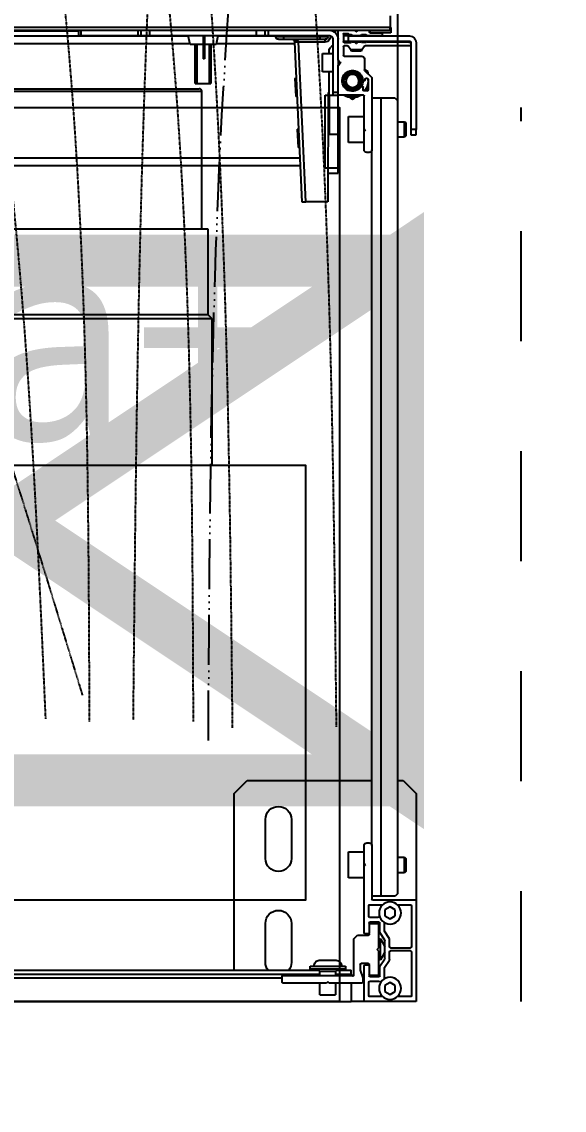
# Model space of a CAD drawing. Header units: millimetres. Extents: x 449410 to 506007, y -379864 to -318775.
# Drawn here: x 467172.3 to 467381.2, y -354898.1 to -354479.2 of the extents above; entities that cross this region are included whole.
import ezdxf

# ---------------------------------------------------------------- set-up
doc = ezdxf.new("R2010")
doc.units = ezdxf.units.MM
for name, pattern in [('prlm_ef', [0.165, 0.1, -0.065]), ('prlm_gaz', [36, 24, -3, 0, -3, 0, -3, 0, -3]), ('prlm_vmc', [0.282222, 0.141111, -0.141111])]:
    doc.linetypes.add(name, pattern=pattern)
doc.layers.add('_GAZELEC-BOITE INCORPO', color=36, linetype='Continuous', lineweight=18)
for name, color, linetype in [('_GAZELEC-EAU CHAUDE', 1, 'Continuous'), ('prlm-CHAUFF', 30, 'Continuous'), ('prlm-EAU-EF', 161, 'Continuous'), ('prlm-GAZ', 20, 'Continuous'), ('prlm-MOD', 64, 'Continuous')]:
    doc.layers.add(name, color=color, linetype=linetype)
doc.styles.add('Arial', font='arial.ttf')
doc.styles.add('prlm-chauff', font='trebucbi.ttf', dxfattribs={"height": 18})
doc.dimstyles.new('200', dxfattribs={"dimtxt": 150, "dimasz": 25, "dimexe": 50, "dimexo": 50, "dimgap": 20, "dimtad": 1, "dimdec": 0, "dimlfac": 0.1, "dimdsep": 46, "dimtxsty": 'Arial', "dimblk1": 'DOTBLANK', "dimblk2": 'DOTBLANK', "dimsah": 1, "dimcen": 25, "dimclrd": 5, "dimclre": 5, "dimadec": 0, "dimazin": 0, "dimtfac": 1, "dimtdec": 0, "dimtmove": 0, "dimatfit": 3, "dimldrblk": 'DOTBLANK', "dimfxl": 50, "dimtolj": 1, "dimtzin": 0, "dimarcsym": 0})

# ---------------------------------------------------------------- blocks, each defined once
blk = doc.blocks.new('MTI900_Alu_390')
at = {"layer": 'prlm-MOD', "color": 1, "linetype": 'Continuous'}
for p, q in [((-4.225, 0), (4.225, 0)), ((4.278, 0), (4.225, 0)), ((4.225, -0.07), (4.225, 0)), ((4.472, 0), (4.278, 0)), ((4.475, 0), (4.472, 0)), ((4.475, -0.003), (4.475, 0)), ((4.105, -0.025), (4.165, -0.025)), ((4.105, -0.025), (4.105, -0.07)), ((4.165, -0.07), (4.165, -0.025)), ((4.275, -0.003), (4.275, -0.137)), ((4.293, -0.021), (4.293, -0.074)), ((4.3467, -0.018), (4.296, -0.018)), ((4.355, -0.0385), (4.375, -0.0269)), ((4.355, -0.0615), (4.355, -0.0385)), ((4.375, -0.0269), (4.395, -0.0385)), ((4.395, -0.0385), (4.395, -0.0615)), ((4.454, -0.018), (4.4033, -0.018)), ((4.457, -0.191), (4.457, -0.021)), ((4.475, -0.387), (4.475, -0.003)), ((3.96, -0.073), (3.96, -0.097)), ((4.13, -0.07), (3.963, -0.07)), ((4.135, -0.075), (4.13, -0.07)), ((4.14, -0.07), (4.135, -0.075)), ((4.267, -0.07), (4.14, -0.07)), ((4.27, -0.0895), (4.27, -0.073)), ((4.296, -0.077), (4.3306, -0.077)), ((4.375, -0.0731), (4.355, -0.0615)), ((4.395, -0.0615), (4.375, -0.0731)), ((-4.105, -0.105), (4.105, -0.105)), ((-4.1, -0.12), (4.1, -0.12)), ((-3.96, -0.09), (3.96, -0.09)), ((3.775, -0.12), (3.775, -0.8)), ((3.963, -0.1), (4.229, -0.1)), ((4.067, -0.12), (4.067, -0.125)), ((4.067, -0.125), (4.203, -0.125)), ((4.067, -0.125), (4.067, -0.135)), ((4.105, -0.115), (4.095, -0.125)), ((4.105, -0.1), (4.105, -0.115)), ((4.165, -0.115), (4.105, -0.115)), ((4.165, -0.115), (4.165, -0.1)), ((4.165, -0.105), (4.225, -0.105)), ((4.175, -0.125), (4.165, -0.115)), ((4.17, -0.12), (4.225, -0.12)), ((4.203, -0.125), (4.203, -0.12)), ((4.203, -0.135), (4.203, -0.125)), ((4.225, -0.105), (4.225, -0.1)), ((4.225, -0.105), (4.225, -0.12)), ((4.235, -0.1), (4.235, -0.24)), ((4.26, -0.142), (4.26, -0.1205)), ((4.2602, -0.1195), (4.2698, -0.0905)), ((4.295, -0.137), (4.295, -0.098)), ((4.298, -0.095), (4.332, -0.095)), ((4.327, -0.1), (4.298, -0.1)), ((4.33, -0.195), (4.33, -0.103)), ((4.335, -0.098), (4.335, -0.1341)), ((4.353, -0.0864), (4.353, -0.1286)), ((3.895, -0.15), (3.895, -0.3)), ((3.995, -0.3), (3.995, -0.15)), ((4.067, -0.135), (4.203, -0.135)), ((4.1025, -0.158), (4.1675, -0.158)), ((4.292, -0.145), (4.263, -0.145)), ((4.278, -0.14), (4.292, -0.14)), ((4.295, -0.137), (4.295, -0.142)), ((4.3377, -0.16), (4.33, -0.16)), ((4.3355, -0.1358), (4.3545, -0.1642)), ((4.3377, -0.16), (4.3377, -0.24)), ((4.355, -0.19), (4.3377, -0.16)), ((4.3535, -0.1303), (4.3725, -0.1588)), ((4.355, -0.1659), (4.355, -0.2341)), ((4.373, -0.1605), (4.373, -0.191)), ((4.33, -0.195), (4.325, -0.2)), ((4.325, -0.2), (4.33, -0.205)), ((4.33, -0.1677), (4.3421, -0.1677)), ((4.33, -0.297), (4.33, -0.205)), ((4.373, -0.209), (4.373, -0.2404)), ((4.454, -0.194), (4.376, -0.194)), ((4.376, -0.206), (4.454, -0.206)), ((4.457, -0.369), (4.457, -0.209)), ((4.235, -0.24), (4.25, -0.255)), ((4.33, -0.2323), (4.3421, -0.2323)), ((4.33, -0.24), (4.3377, -0.24)), ((4.3545, -0.2358), (4.335, -0.265)), ((4.3377, -0.24), (4.355, -0.21)), ((4.373, -0.2404), (4.3535, -0.2697)), ((4.25, -0.255), (4.292, -0.255)), ((4.275, -0.263), (4.275, -0.52)), ((4.292, -0.26), (4.278, -0.26)), ((4.295, -0.258), (4.295, -0.263)), ((4.295, -0.302), (4.295, -0.263)), ((4.335, -0.265), (4.335, -0.302)), ((4.353, -0.2714), (4.353, -0.3036)), ((4.293, -0.326), (4.293, -0.369)), ((4.328, -0.323), (4.296, -0.323)), ((4.298, -0.3), (4.327, -0.3)), ((4.332, -0.305), (4.298, -0.305)), ((4.355, -0.3285), (4.375, -0.3169)), ((4.355, -0.3515), (4.355, -0.3285)), ((4.375, -0.3169), (4.395, -0.3285)), ((4.395, -0.3285), (4.395, -0.3515)), ((4.296, -0.372), (4.3467, -0.372)), ((4.375, -0.3631), (4.355, -0.3515)), ((4.395, -0.3515), (4.375, -0.3631)), ((4.4033, -0.372), (4.454, -0.372)), ((4.305, -0.6), (4.305, -0.393)), ((4.34, -0.405), (4.305, -0.405)), ((4.308, -0.39), (4.472, -0.39)), ((4.34, -0.405), (4.34, -3.475)), ((4.395, -0.405), (4.34, -0.405)), ((4.405, -0.415), (4.395, -0.405)), ((4.405, -0.415), (4.405, -3.465)), ((4.475, -0.8), (4.475, -0.387)), ((4.215, -0.475), (4.215, -0.575)), ((4.275, -0.475), (4.215, -0.475)), ((4.43, -0.495), (4.405, -0.495)), ((4.43, -0.495), (4.43, -0.555)), ((4.435, -0.5), (4.43, -0.495)), ((4.435, -0.55), (4.435, -0.5)), ((4.275, -0.52), (4.2779, -0.5229)), ((4.275, -0.52), (4.275, -0.53)), ((4.2779, -0.5271), (4.275, -0.53)), ((4.275, -0.53), (4.275, -0.6)), ((3.895, -0.55), (3.895, -0.7)), ((3.995, -0.7), (3.995, -0.55)), ((4.215, -0.575), (4.275, -0.575)), ((4.405, -0.555), (4.43, -0.555)), ((4.43, -0.555), (4.435, -0.55)), ((4.285, -0.61), (4.295, -0.61)), ((4.305, -0.6), (4.305, -3.277)), ((3.775, -0.8), (3.825, -0.85)), ((4.425, -0.85), (4.475, -0.8)), ((3.825, -0.85), (4.305, -0.85)), ((4.405, -0.85), (4.425, -0.85)), ((4.0071, -3.6913), (4.035, -3.077)), ((4.05, -3.077), (4.0221, -3.692)), ((4.035, -3.077), (4.05, -3.077)), ((4.1351, -3.077), (4.05, -3.077)), ((4.136, -3.497), (4.1351, -3.077)), ((4.0287, -3.215), (-0.1325, -3.215)), ((4.125, -3.207), (4.125, -3.487)), ((4.125, -3.207), (4.175, -3.207)), ((4.1353, -3.187), (4.175, -3.187)), ((4.175, -3.187), (4.175, -3.207)), ((4.175, -3.207), (4.175, -3.337)), ((4.0274, -3.245), (-0.1325, -3.245)), ((4.295, -3.267), (4.285, -3.267)), ((4.0173, -3.3556), (4.0205, -3.2854)), ((4.0255, -3.2857), (4.0205, -3.2854)), ((4.215, -3.305), (4.215, -3.405)), ((4.275, -3.305), (4.215, -3.305)), ((4.275, -3.277), (4.275, -3.3458)), ((4.305, -3.5528), (4.305, -3.277)), ((4.14, -3.337), (4.175, -3.337)), ((4.14, -3.487), (4.14, -3.337)), ((4.175, -3.337), (4.175, -3.487)), ((4.275, -3.3458), (4.275, -3.3582)), ((4.2759, -3.3479), (4.2779, -3.3499)), ((4.43, -3.325), (4.405, -3.325)), ((4.43, -3.325), (4.43, -3.385)), ((4.435, -3.33), (4.43, -3.325)), ((4.435, -3.38), (4.435, -3.33)), ((4.455, -3.355), (4.455, -3.335)), ((4.455, -3.335), (4.475, -3.335)), ((4.475, -3.335), (4.475, -3.355)), ((4.0173, -3.3556), (4.0223, -3.3558)), ((4.275, -3.3582), (4.275, -3.484)), ((4.2779, -3.3541), (4.2759, -3.3561)), ((4.405, -3.385), (4.43, -3.385)), ((4.43, -3.385), (4.435, -3.38)), ((4.455, -3.69), (4.455, -3.355)), ((4.475, -3.355), (4.455, -3.355)), ((4.475, -3.69), (4.475, -3.355)), ((4.215, -3.405), (4.275, -3.405)), ((4.22, -3.4778), (4.23, -3.472)), ((4.23, -3.472), (4.24, -3.4778)), ((4.34, -3.475), (4.305, -3.475)), ((4.395, -3.475), (4.34, -3.475)), ((4.395, -3.475), (4.405, -3.465)), ((4.0084, -3.5518), (4.0116, -3.4816)), ((4.0166, -3.4819), (4.0116, -3.4816)), ((4.125, -3.487), (4.14, -3.487)), ((4.14, -3.4972), (4.136, -3.497)), ((4.14, -3.487), (4.155, -3.487)), ((4.14, -3.487), (4.14, -3.577)), ((4.155, -3.487), (4.175, -3.487)), ((4.155, -3.497), (4.155, -3.487)), ((4.155, -3.702), (4.155, -3.497)), ((4.175, -3.497), (4.155, -3.497)), ((4.175, -3.487), (4.175, -3.49)), ((4.175, -3.49), (4.175, -3.6008)), ((4.272, -3.487), (4.178, -3.487)), ((4.271, -3.507), (4.271, -3.518)), ((4.287, -3.504), (4.274, -3.504)), ((4.2854, -3.504), (4.29, -3.5066)), ((4.29, -3.549), (4.29, -3.507)), ((3.625, -3.532), (3.685, -3.532)), ((3.625, -3.532), (3.625, -3.682)), ((3.6311, -3.682), (3.6311, -3.532)), ((3.6789, -3.682), (3.6789, -3.532)), ((3.685, -3.682), (3.685, -3.532)), ((4.0084, -3.5518), (4.0134, -3.552)), ((4.195, -3.5614), (4.195, -3.5226)), ((4.268, -3.521), (4.2657, -3.521)), ((4.2729, -3.542), (4.276, -3.542)), ((4.2769, -3.5821), (4.3041, -3.5549)), ((4.279, -3.545), (4.279, -3.549)), ((4.282, -3.552), (4.287, -3.552)), ((4.115, -3.577), (4.115, -3.647)), ((4.155, -3.577), (4.115, -3.577)), ((4.175, -3.6232), (4.175, -3.6008)), ((4.276, -3.627), (4.276, -3.5842)), ((4.2906, -3.577), (4.2806, -3.5828)), ((4.2906, -3.5684), (4.2906, -3.577)), ((3.655, -3.6411), (3.655, -3.6275)), ((3.66, -3.6275), (3.655, -3.6275)), ((3.655, -3.717), (3.655, -3.6411)), ((3.66, -3.6411), (3.655, -3.6411)), ((3.66, -3.6411), (3.66, -3.6275)), ((3.66, -3.717), (3.66, -3.6411)), ((4.175, -3.6232), (4.175, -3.734)), ((4.1759, -3.6029), (4.1829, -3.6099)), ((4.1829, -3.6141), (4.1759, -3.6211)), ((4.195, -3.674), (4.195, -3.64)), ((4.198, -3.637), (4.266, -3.637)), ((3.6044, -3.685), (-0.15, -3.685)), ((3.605, -3.682), (3.598, -3.717)), ((3.655, -3.682), (3.605, -3.682)), ((3.705, -3.682), (3.66, -3.682)), ((3.712, -3.717), (3.705, -3.682)), ((4.0074, -3.685), (3.7056, -3.685)), ((4.115, -3.647), (4.155, -3.647)), ((4.14, -3.647), (4.14, -3.6567)), ((4.2109, -3.677), (4.198, -3.677)), ((4.2221, -3.6633), (4.2134, -3.6757)), ((4.2654, -3.662), (4.2246, -3.662)), ((4.227, -3.657), (4.225, -3.659)), ((4.265, -3.659), (4.225, -3.659)), ((4.225, -3.659), (4.225, -3.662)), ((4.263, -3.657), (4.227, -3.657)), ((4.2293, -3.657), (4.2293, -3.662)), ((4.2607, -3.657), (4.2607, -3.662)), ((4.265, -3.659), (4.263, -3.657)), ((4.265, -3.662), (4.265, -3.659)), ((4.2766, -3.6757), (4.2679, -3.6633)), ((4.452, -3.677), (4.2791, -3.677)), ((4.455, -3.682), (4.455, -3.68)), ((-0.16, -3.715), (3.5984, -3.715)), ((3.175, -3.717), (3.185, -3.717)), ((3.175, -3.737), (3.175, -3.717)), ((3.185, -3.717), (3.4033, -3.717)), ((3.185, -3.717), (3.185, -3.737)), ((3.4033, -3.737), (3.4033, -3.717)), ((3.4033, -3.717), (3.4168, -3.717)), ((3.4168, -3.717), (3.45, -3.717)), ((3.4168, -3.717), (3.4168, -3.737)), ((3.45, -3.717), (3.86, -3.717)), ((3.45, -3.717), (3.45, -3.737)), ((3.7116, -3.715), (3.935, -3.715)), ((3.86, -3.717), (3.8932, -3.717)), ((3.86, -3.717), (3.86, -3.737)), ((3.8932, -3.717), (3.9067, -3.717)), ((3.8932, -3.737), (3.8932, -3.717)), ((3.9067, -3.717), (4.14, -3.717)), ((3.9067, -3.717), (3.9067, -3.737)), ((3.935, -3.717), (3.935, -3.712)), ((3.965, -3.712), (3.935, -3.712)), ((3.945, -3.702), (3.965, -3.702)), ((3.965, -3.702), (4.105, -3.702)), ((3.965, -3.712), (3.965, -3.702)), ((3.965, -3.712), (3.965, -3.717)), ((4.105, -3.712), (3.965, -3.712)), ((4.007, -3.6925), (4.0071, -3.6913)), ((4.0071, -3.6913), (4.0221, -3.692)), ((4.0221, -3.692), (4.022, -3.6925)), ((4.0221, -3.692), (4.125, -3.692)), ((4.105, -3.702), (4.125, -3.702)), ((4.105, -3.712), (4.105, -3.702)), ((4.105, -3.717), (4.105, -3.712)), ((4.135, -3.712), (4.105, -3.712)), ((4.125, -3.692), (4.125, -3.702)), ((4.135, -3.712), (4.135, -3.717)), ((4.165, -3.7265), (4.165, -3.737)), ((4.195, -3.722), (4.195, -3.693)), ((4.195, -3.695), (4.215, -3.695)), ((4.215, -3.715), (4.195, -3.715)), ((4.198, -3.69), (4.2252, -3.69)), ((4.198, -3.725), (4.212, -3.725)), ((4.215, -3.695), (4.45, -3.695)), ((4.215, -3.695), (4.215, -3.715)), ((4.215, -3.715), (4.45, -3.715)), ((4.215, -3.72), (4.2251, -3.72)), ((4.215, -3.722), (4.215, -3.72)), ((4.2249, -3.7161), (4.221, -3.72)), ((4.2287, -3.7161), (4.2249, -3.7161)), ((4.225, -3.69), (4.225, -3.695)), ((4.228, -3.692), (4.2367, -3.692)), ((4.2293, -3.69), (4.2293, -3.695)), ((4.2595, -3.715), (4.231, -3.715)), ((4.2429, -3.6871), (4.2388, -3.6911)), ((4.2512, -3.6911), (4.2471, -3.6871)), ((4.2533, -3.692), (4.2625, -3.692)), ((4.2607, -3.69), (4.2607, -3.695)), ((4.2651, -3.7161), (4.2618, -3.7161)), ((4.265, -3.695), (4.265, -3.69)), ((4.269, -3.72), (4.2651, -3.7161)), ((4.2827, -3.69), (4.2653, -3.69)), ((4.2654, -3.72), (4.2826, -3.72)), ((4.2855, -3.692), (4.445, -3.692)), ((4.342, -3.715), (4.2885, -3.715)), ((4.298, -3.727), (4.342, -3.727)), ((4.378, -3.727), (4.298, -3.727)), ((4.298, -3.727), (4.298, -3.737)), ((4.345, -3.724), (4.345, -3.718)), ((4.378, -3.747), (4.378, -3.727)), ((-4.375, -3.737), (4.375, -3.737)), ((4.375, -3.747), (-4.375, -3.747)), ((-0.1667, -3.735), (3.175, -3.735)), ((4.175, -3.734), (4.175, -3.737)), ((4.2429, -3.7321), (4.2379, -3.737)), ((4.2486, -3.7335), (4.2414, -3.7335)), ((4.2521, -3.737), (4.2471, -3.7321)), ((4.295, -3.734), (4.295, -3.73)), ((4.375, -3.737), (4.375, -3.747)), ((4.375, -3.747), (4.378, -3.747)), ((4.375, -3.792), (4.375, -3.747))]:
    blk.add_line(p, q, dxfattribs=at)
for centre, radius in [((4.375, -0.05), 0.0425), ((4.375, -0.34), 0.0425), ((4.23, -3.542), 0.035), ((4.23, -3.542), 0.03), ((4.23, -3.542), 0.025)]:
    blk.add_circle(centre, radius, dxfattribs=at)
for centre, radius, start, end in [((4.278, -0.003), 0.003, 90, 180), ((4.472, -0.003), 0.003, 0, 90), ((4.296, -0.021), 0.003, 90, 180), ((4.3467, -0.021), 0.003, 84.5182, 90), ((4.4033, -0.021), 0.003, 90, 95.4818), ((4.454, -0.021), 0.003, 0, 90), ((3.963, -0.073), 0.003, 90, 180), ((4.267, -0.073), 0.003, 0, 90), ((4.296, -0.074), 0.003, 180, 270), ((4.3306, -0.067), 0.01, 270, 326.3475), ((3.945, -0.15), 0.05, 143.1301, 180), ((3.963, -0.097), 0.003, 180, 270), ((3.945, -0.15), 0.05, 0, 36.8699), ((4.232, -0.1), 0.003, 0, 180), ((4.263, -0.1205), 0.003, 161.5651, 180), ((4.267, -0.0895), 0.003, 341.5651, 0), ((4.298, -0.098), 0.003, 90, 180), ((4.298, -0.103), 0.003, 90, 180), ((4.327, -0.103), 0.003, 0, 90), ((4.332, -0.098), 0.003, 0, 90), ((4.1025, -0.138), 0.02, 171.3731, 270), ((4.1025, -0.133), 0.02, 185.7392, 187.1808), ((4.1675, -0.138), 0.02, 270, 8.6269), ((4.1675, -0.133), 0.02, 352.8192, 354.2608), ((4.263, -0.142), 0.003, 180, 270), ((4.278, -0.137), 0.003, 180, 270), ((4.292, -0.137), 0.003, 270, 0), ((4.292, -0.142), 0.003, 270, 0), ((4.338, -0.1341), 0.003, 180, 213.6901), ((4.356, -0.1286), 0.003, 180, 213.6901), ((4.352, -0.1659), 0.003, 0, 33.6901), ((4.37, -0.1605), 0.003, 0, 33.6901), ((4.376, -0.191), 0.003, 180, 270), ((4.376, -0.209), 0.003, 90, 180), ((4.454, -0.191), 0.003, 270, 0), ((4.454, -0.209), 0.003, 0, 90), ((4.352, -0.2341), 0.003, 326.3099, 0), ((4.278, -0.263), 0.003, 90, 180), ((4.292, -0.258), 0.003, 0, 90), ((4.292, -0.263), 0.003, 0, 90), ((4.356, -0.2714), 0.003, 146.3099, 180), ((3.945, -0.3), 0.05, 180, 0), ((4.296, -0.326), 0.003, 90, 180), ((4.298, -0.297), 0.003, 180, 270), ((4.298, -0.302), 0.003, 180, 270), ((4.327, -0.297), 0.003, 270, 0), ((4.328, -0.333), 0.01, 46.149, 90), ((4.332, -0.302), 0.003, 270, 0), ((4.296, -0.369), 0.003, 180, 270), ((4.3467, -0.369), 0.003, 270, 275.4818), ((4.4033, -0.369), 0.003, 264.5182, 270), ((4.454, -0.369), 0.003, 270, 0), ((4.308, -0.393), 0.003, 90, 180), ((4.472, -0.387), 0.003, 270, 0), ((3.945, -0.55), 0.05, 0, 180), ((4.2758, -0.525), 0.003, 315, 45), ((4.285, -0.6), 0.01, 180, 270), ((4.295, -0.6), 0.01, 270, 0), ((3.945, -0.7), 0.05, 180, 0), ((4.285, -3.277), 0.01, 90, 180), ((4.295, -3.277), 0.01, 0, 90), ((4.278, -3.3458), 0.003, 180, 225), ((4.2758, -3.352), 0.003, 315, 45), ((4.278, -3.3582), 0.003, 135, 180), ((4.178, -3.49), 0.003, 90, 180), ((4.23, -3.542), 0.04, 33.9272, 355.9994), ((4.23, -3.542), 0.065, 57.7958, 122.2042), ((4.23, -3.542), 0.06, 66.4435, 113.5565), ((4.268, -3.518), 0.003, 270, 0), ((4.274, -3.507), 0.003, 90, 180), ((4.272, -3.484), 0.003, 270, 0), ((4.23, -3.542), 0.06, 0, 39.2965), ((4.23, -3.542), 0.065, 22.6199, 35.7758), ((4.287, -3.507), 0.003, 0, 90), ((4.2657, -3.518), 0.003, 213.9272, 270), ((4.23, -3.542), 0.04, 0, 33.9272), ((4.2729, -3.545), 0.003, 90, 175.9994), ((4.23, -3.542), 0.04, 355.9994, 0), ((4.276, -3.545), 0.003, 0, 90), ((4.282, -3.549), 0.003, 180, 270), ((4.287, -3.549), 0.003, 270, 0), ((4.23, -3.542), 0.06, 351.491, 0), ((4.302, -3.5528), 0.003, 315, 0), ((4.178, -3.6008), 0.003, 180, 225), ((4.23, -3.542), 0.065, 315.0475, 333.838), ((4.279, -3.5842), 0.003, 135, 180), ((4.178, -3.6232), 0.003, 135, 180), ((4.1808, -3.612), 0.003, 315, 45), ((4.198, -3.64), 0.003, 90, 180), ((4.266, -3.627), 0.01, 270, 0), ((4.16, -3.6567), 0.02, 180, 230.1159), ((4.1151, -3.7104), 0.05, 37.0861, 50.1159), ((4.198, -3.674), 0.003, 180, 270), ((4.2109, -3.674), 0.003, 270, 325.008), ((4.2246, -3.665), 0.003, 90, 145.008), ((4.2654, -3.665), 0.003, 34.992, 90), ((4.2791, -3.674), 0.003, 214.992, 270), ((4.445, -3.682), 0.01, 270, 0), ((4.452, -3.68), 0.003, 0, 90), ((3.945, -3.712), 0.01, 90, 180), ((3.997, -3.692), 0.01, 270, 357.3974), ((4.125, -3.712), 0.02, 347.588, 90), ((4.125, -3.712), 0.01, 0, 90), ((4.14, -3.702), 0.035, 270, 0), ((4.14, -3.702), 0.015, 270, 0), ((4.198, -3.693), 0.003, 90, 180), ((4.198, -3.722), 0.003, 180, 270), ((4.212, -3.722), 0.003, 270, 0), ((4.215, -3.715), 0.01, 353.9388, 0), ((4.2251, -3.717), 0.003, 270, 350.4059), ((4.2252, -3.693), 0.003, 19.4712, 90), ((4.231, -3.718), 0.003, 90, 170.4059), ((4.2367, -3.689), 0.003, 270, 315), ((4.245, -3.6892), 0.003, 45, 135), ((4.2533, -3.689), 0.003, 225, 270), ((4.2595, -3.718), 0.003, 9.5941, 90), ((4.2653, -3.693), 0.003, 90, 160.5288), ((4.2654, -3.717), 0.003, 189.5941, 270), ((4.275, -3.715), 0.01, 180, 186.0612), ((4.2826, -3.717), 0.003, 270, 350.4059), ((4.2827, -3.693), 0.003, 19.4712, 90), ((4.2885, -3.718), 0.003, 90, 170.4059), ((4.298, -3.73), 0.003, 90, 180), ((4.342, -3.718), 0.003, 0, 90), ((4.342, -3.724), 0.003, 270, 0), ((4.45, -3.69), 0.025, 270, 0), ((4.45, -3.69), 0.005, 270, 0), ((4.178, -3.734), 0.003, 180, 270), ((4.245, -3.7342), 0.003, 45, 135), ((4.292, -3.734), 0.003, 270, 0)]:
    blk.add_arc(centre, radius, start, end, dxfattribs=at)
for centre, major_axis, ratio, start_param, end_param in [((3.997, -3.692), (-0.025, 0), 0.4, 1.570796, 3.096169), ((4.022, -3.6931), (-0.015, 0.0007), 0.045361, -1.568734, 0)]:
    blk.add_ellipse(centre, major_axis=major_axis, ratio=ratio, start_param=start_param, end_param=end_param, dxfattribs=at)
blk = doc.blocks.new('xi.thema+')
at = {"layer": 'prlm-CHAUFF', "color": 7, "linetype": 'prlm_vmc', "ltscale": 30}
for points in [[(-27.9, 0), (-27.9, 34.4)], [(27.9, 0), (27.9, 34.4)]]:
    blk.add_lwpolyline(points, dxfattribs=at)
at = {"layer": 'prlm-CHAUFF', "color": 0}
blk.add_lwpolyline([(-20.9, 0), (-20.9, 34.4), (20.9, 34.4), (20.9, 0)], close=True, dxfattribs=at)
for radius in [6.25, 4]:
    blk.add_circle((0, 13), radius, dxfattribs=at)
at = {"layer": 'prlm-CHAUFF', "color": 0, "insert": (0, 25.539), "char_height": 8, "width": 7.19706, "attachment_point": 5, "style": 'prlm-chauff'}
blk.add_mtext('thema+', dxfattribs=at)
blk = doc.blocks.new('xi.uta-yzen-g')
at = {"layer": 'prlm-CHAUFF', "ltscale": 50}
for p, q in [((20.9, 35.02), (36.5, 35.02)), ((21, 35.12), (36.4, 35.12)), ((36.5, 29.72), (36.5, 35.02)), ((36.75, 29.72), (20.65, 29.72)), ((36.75, 26.42), (36.75, 29.72)), ((36.75, 26.42), (20.65, 26.42)), ((36.9, 26.27), (36.75, 26.42)), ((36.9, 26.27), (20.5, 26.27)), ((36.9, 20.62), (36.9, 26.27))]:
    blk.add_line(p, q, dxfattribs=at)
blk.add_lwpolyline([(-40.5, 20.62), (-40.5, 3.9), (40.5, 3.9), (40.5, 20.62)], close=True, dxfattribs=at)
blk.add_arc((36.4, 35.02), 0.1, 0, 90, dxfattribs=at)
blk = doc.blocks.new('_DOTBLANK')
at = {"color": 0, "linetype": 'ByBlock'}
blk.add_line((-0.5, 0), (-1, 0), dxfattribs=at)
blk.add_circle((0, 0), 0.5, dxfattribs=at)
blk = doc.blocks.new('*D131')
at = {"layer": '_GAZELEC-BOITE INCORPO', "color": 5, "lineweight": -2, "transparency": 16777216}
for p, q in [((467317.13, -354521.15), (467317.13, -353980.25)), ((467827.35, -354521.15), (467827.35, -353980.25)), ((467342.13, -354030.25), (467802.35, -354030.25))]:
    blk.add_line(p, q, dxfattribs=at)
at = {"layer": '_GAZELEC-BOITE INCORPO', "color": 5, "lineweight": -2, "transparency": 16777216, "xscale": 25, "yscale": 25, "zscale": 25, "rotation": 180}
blk.add_blockref('_DOTBLANK', (467317.13, -354030.25), dxfattribs=at)
at = {"layer": '_GAZELEC-BOITE INCORPO', "color": 5, "lineweight": -2, "transparency": 16777216, "xscale": 25, "yscale": 25, "zscale": 25}
blk.add_blockref('_DOTBLANK', (467827.35, -354030.25), dxfattribs=at)
at = {"layer": '_GAZELEC-BOITE INCORPO', "color": 0, "transparency": 16777216, "insert": (467572.24, -353933.66), "char_height": 150, "attachment_point": 5, "style": 'Arial'}
blk.add_mtext('\\A1;51', dxfattribs=at)
blk = doc.blocks.new('*D132')
at = {"layer": '_GAZELEC-BOITE INCORPO', "color": 5, "lineweight": -2, "transparency": 16777216}
for p, q in [((467017.14, -354521.15), (467017.14, -353980.25)), ((467317.13, -354521.15), (467317.13, -353980.25)), ((467292.13, -354030.25), (467042.14, -354030.25))]:
    blk.add_line(p, q, dxfattribs=at)
at = {"layer": '_GAZELEC-BOITE INCORPO', "color": 5, "lineweight": -2, "transparency": 16777216, "xscale": 25, "yscale": 25, "zscale": 25, "rotation": 180}
blk.add_blockref('_DOTBLANK', (467017.14, -354030.25), dxfattribs=at)
at = {"layer": '_GAZELEC-BOITE INCORPO', "color": 5, "lineweight": -2, "transparency": 16777216, "xscale": 25, "yscale": 25, "zscale": 25}
blk.add_blockref('_DOTBLANK', (467317.13, -354030.25), dxfattribs=at)
at = {"layer": '_GAZELEC-BOITE INCORPO', "color": 0, "transparency": 16777216, "insert": (467167.14, -353933.61), "char_height": 150, "attachment_point": 5, "style": 'Arial'}
blk.add_mtext('\\A1;30', dxfattribs=at)
blk = doc.blocks.new('*D133')
at = {"layer": '_GAZELEC-BOITE INCORPO', "color": 5, "lineweight": -2, "transparency": 16777216}
for p, q in [((466967.14, -354771.15), (464963.36, -354771.15)), ((465013.36, -354796.15), (465013.36, -357720.29)), ((467767.6, -357745.29), (464963.36, -357745.29))]:
    blk.add_line(p, q, dxfattribs=at)
at = {"layer": '_GAZELEC-BOITE INCORPO', "color": 5, "lineweight": -2, "transparency": 16777216, "xscale": 25, "yscale": 25, "zscale": 25}
for p, rotation in [((465013.36, -354771.15), 90), ((465013.36, -357745.29), 270)]:
    blk.add_blockref('_DOTBLANK', p, dxfattribs=dict(at, rotation=rotation))
at = {"layer": '_GAZELEC-BOITE INCORPO', "color": 0, "transparency": 16777216, "insert": (464916.77, -356258.22), "char_height": 150, "attachment_point": 5, "rotation": 90, "style": 'Arial'}
blk.add_mtext('\\A1;297', dxfattribs=at)

msp = doc.modelspace()

# ---------------------------------------------------------------- linework, layer by layer
at = {"layer": '_GAZELEC-BOITE INCORPO', "const_width": 20}
msp.add_lwpolyline([(467117.141, -354571.15), (467017.141, -354571.15), (467017.142, -354771.15), (467317.135, -354771.149), (467317.134, -354571.145), (467017.141, -354571.156), (467317.135, -354771.149), (467317.134, -354571.145), (467017.142, -354771.144)], dxfattribs=at)
at = {"layer": '_GAZELEC-EAU CHAUDE', "linetype": 'prlm_ef'}
msp.add_open_spline([(467198.414, -354748.587), (467198.244, -354705.493), (467198.073, -354662.659), (467196.07, -354577.762), (467194.238, -354535.7), (467189.583, -354479.742), (467188.189, -354465.401), (467185.691, -354443.391), (467184.746, -354435.676), (467181.697, -354412.593), (467179.37, -354397.231), (467171.814, -354352.739), (467165.859, -354323.678), (467145.707, -354238.372), (467129.039, -354182.401), (467090.74, -354071.273), (467069.11, -354016.118), (467036.67, -353939.651), (467027.188, -353917.958), (467010.297, -353880.213), (467002.978, -353864.132), (466988.16, -353832.063), (466980.66, -353816.072), (466957.918, -353768.217), (466942.434, -353736.47), (466895.253, -353641.571), (466862.826, -353578.762), (466784.837, -353429.494), (466738.977, -353343.147), (466649.471, -353169.134), (466605.823, -353081.468), (466552.55, -352964.908), (466540.328, -352937.432), (466518.602, -352886.96), (466508.996, -352864.02), (466493.03, -352824.658), (466486.545, -352808.302), (466473.845, -352775.453), (466467.63, -352758.967), (466449.393, -352709.334), (466437.775, -352676.011), (466404.521, -352575.398), (466384.486, -352507.466), (466330.618, -352301.588), (466303.019, -352161.559), (466263.574, -351878.522), (466251.729, -351735.514), (466242.934, -351449.076), (466245.984, -351305.646), (466258.474, -351129.248), (466261.285, -351095.276), (466270.907, -350993.596), (466278.906, -350926.123), (466290.524, -350844.49), (466292.676, -350829.901), (466299.352, -350786.202), (466304.087, -350757.2), (466318.889, -350670.51), (466329.551, -350613.141), (466351.104, -350498.862), (466361.994, -350441.952), (466377.037, -350359.177), (466381.629, -350333.283), (466393.209, -350265.34), (466399.917, -350223.264), (466411.737, -350139.114), (466416.846, -350097.039), (466421.572, -350046.924), (466422.291, -350038.854), (466424.237, -350015.573), (466425.353, -350000.338), (466428.285, -349954.56), (466429.684, -349923.947), (466432.716, -349828.954), (466432.924, -349764.281), (466432.39, -349670.374), (466432.111, -349641.38), (466431.831, -349612.334)], degree=3, knots=[0, 0, 0, 0, 128.6448945, 128.6448945, 257.2897889, 257.2897889, 301.8772399, 301.8772399, 326.0303019, 326.0303019, 374.3364259, 374.3364259, 466.1821129, 466.1821129, 644.8531117, 644.8531117, 823.5241105, 823.5241105, 894.6098482, 894.6098482, 947.6310233, 947.6310233, 1000.6521984, 1000.6521984, 1106.6945486, 1106.6945486, 1318.7792491, 1318.7792491, 1611.7107028, 1611.7107028, 1904.6421565, 1904.6421565, 1994.3615893, 1994.3615893, 2068.4197382, 2068.4197382, 2120.7059047, 2120.7059047, 2172.9920711, 2172.9920711, 2277.564404, 2277.564404, 2486.7090698, 2486.7090698, 2904.9984013, 2904.9984013, 3323.2877328, 3323.2877328, 3741.5770644, 3741.5770644, 3841.5679026, 3841.5679026, 4041.549579, 4041.549579, 4085.1450806, 4085.1450806, 4172.3360839, 4172.3360839, 4346.7180905, 4346.7180905, 4521.1000971, 4521.1000971, 4600.5137428, 4600.5137428, 4729.3882292, 4729.3882292, 4858.2627157, 4858.2627157, 4883.0053102, 4883.0053102, 4929.6452179, 4929.6452179, 5022.9250331, 5022.9250331, 5218.2731261, 5218.2731261, 5305.2673816, 5305.2673816, 5305.2673816, 5305.2673816], dxfattribs=at)
msp.add_spline([(467253.492, -354750.873), (467237.884, -354388.896), (466649.251, -352002.918), (466983.763, -351361.595), (467181.955, -351257.121), (467499.914, -351225.675)], degree=3, dxfattribs=at)
at = {"layer": 'prlm-EAU-EF', "linetype": 'prlm_ef'}
for points in [[(467215.275, -354747.863), (467281.088, -354013.556), (467638.69, -353237.754), (467984.169, -352507.312), (468206.797, -351637.525), (468249.218, -351117.958), (468249.218, -350416.061), (468249.218, -348770.388), (468249.218, -345558.8), (468249.218, -342464.832), (468249.218, -339553.47), (468249.218, -339286.21), (468249.218, -339052.549), (468655.486, -338120.599), (469250.935, -337876.048), (469559.979, -337842.353)], [(467238.414, -354748.429), (467223.361, -354422.564), (467049.687, -353870.34), (466519.17, -352781.752), (466334.434, -350821.432), (466430.122, -350286.425), (466462.771, -350034.776), (466471.829, -349611.949)], [(467181.541, -354747.45), (467155.371, -354447.999), (466713.066, -353567.293), (466365.506, -353006.546), (465847.472, -351351.975), (465381.988, -350469.57), (465112.851, -350255.085), (464721.384, -350172.875)]]:
    msp.add_spline(points, degree=3, dxfattribs=at)
for points, knots in [([(467293.49, -354750.452), (467292.974, -354701.45), (467292.458, -354652.235), (467289.843, -354553.56), (467287.745, -354504.099), (467282.768, -354437.547), (467281.302, -354420.486), (467278.51, -354392.313), (467277.312, -354381.198), (467274.718, -354359.003), (467273.324, -354347.92), (467268.859, -354314.718), (467265.506, -354292.643), (467254.397, -354226.592), (467245.593, -354182.788), (467216.65, -354056.503), (467193.43, -353974.566), (467141.296, -353811.866), (467112.38, -353731.101), (467051.642, -353570.407), (467019.818, -353490.478), (466956.012, -353331.142), (466924.03, -353251.736), (466862.63, -353093.171), (466833.213, -353014.012), (466779.632, -352855.693), (466755.469, -352776.535), (466715.034, -352617.978), (466698.763, -352538.583), (466679.057, -352396.399), (466673.613, -352333.71), (466670.396, -352207.818), (466672.621, -352144.615), (466681.313, -352061.906), (466683.725, -352042.751), (466689.736, -352002.022), (466693.445, -351980.426), (466701.955, -351937.265), (466706.755, -351915.702), (466722.831, -351851.322), (466735.783, -351808.813), (466766.346, -351725.96), (466783.957, -351685.617), (466823.988, -351608.403), (466846.408, -351571.534), (466891.581, -351508.904), (466913.503, -351482.349), (466953.014, -351441.036), (466969.687, -351425.254), (466996.029, -351402.854), (467005.117, -351395.542), (467023.712, -351381.422), (467033.216, -351374.615), (467062.276, -351355.025), (467082.376, -351343.076), (467123.633, -351321.777), (467144.788, -351312.427), (467173.099, -351302.048), (467179.961, -351299.693), (467191.56, -351295.988), (467196.279, -351294.557), (467205.774, -351291.828), (467210.546, -351290.531), (467224.933, -351286.832), (467234.622, -351284.622), (467266.2, -351278.231), (467288.464, -351274.964), (467333.809, -351270.144), (467356.89, -351268.59), (467403.703, -351266.587), (467427.435, -351266.138), (467467.515, -351265.768), (467483.729, -351265.721), (467500.028, -351265.675)], [0, 0, 0, 0, 146.5868808, 146.5868808, 293.1737617, 293.1737617, 343.6926518, 343.6926518, 376.5938981, 376.5938981, 409.4951444, 409.4951444, 475.297637, 475.297637, 606.9026221, 606.9026221, 856.5307162, 856.5307162, 1106.1588103, 1106.1588103, 1355.7869043, 1355.7869043, 1605.4149984, 1605.4149984, 1855.0430925, 1855.0430925, 2104.6711866, 2104.6711866, 2354.2992806, 2354.2992806, 2550.2517988, 2550.2517988, 2746.2043171, 2746.2043171, 2805.1219725, 2805.1219725, 2871.225381, 2871.225381, 2937.3287894, 2937.3287894, 3069.5356063, 3069.5356063, 3201.7424233, 3201.7424233, 3333.9492402, 3333.9492402, 3441.6750595, 3441.6750595, 3514.2785035, 3514.2785035, 3551.2383967, 3551.2383967, 3588.1982899, 3588.1982899, 3662.1180764, 3662.1180764, 3736.0378629, 3736.0378629, 3759.5359414, 3759.5359414, 3775.6037288, 3775.6037288, 3791.6715162, 3791.6715162, 3823.807091, 3823.807091, 3895.4066796, 3895.4066796, 3967.0062682, 3967.0062682, 4038.6058568, 4038.6058568, 4086.702285, 4086.702285, 4086.702285, 4086.702285]), ([(466462.397, -356665.001), (466463.909, -356640.095), (466465.404, -356615.437), (466467.441, -356566.82), (466467.983, -356542.863), (466467.26, -356495.875), (466465.995, -356472.847), (466462.867, -356445.38), (466462.233, -356440.413), (466460.83, -356430.492), (466460.061, -356425.543), (466457.556, -356410.725), (466455.623, -356400.889), (466449.061, -356371.501), (466443.669, -356352.07), (466428.032, -356304.465), (466416.695, -356276.469), (466390.462, -356221.159), (466375.567, -356193.846), (466342.765, -356139.961), (466324.859, -356113.389), (466286.618, -356061.049), (466266.284, -356035.281), (466230.95, -355993.142), (466216.463, -355976.532), (466191.883, -355949.267), (466181.967, -355938.507), (466161.895, -355917.119), (466151.742, -355906.494), (466121.018, -355874.782), (466100.181, -355853.857), (466048.769, -355802.787), (466018.055, -355772.753), (465957.503, -355712.34), (465927.666, -355681.961), (465870.3, -355620.027), (465842.769, -355588.471), (465797.533, -355530.957), (465779.04, -355505.428), (465744.992, -355452.755), (465729.436, -355425.61), (465710.838, -355387.414), (465706.176, -355377.226), (465698.758, -355359.845), (465695.864, -355352.721), (465690.857, -355339.721), (465688.702, -355333.866), (465684.566, -355322.099), (465682.585, -355316.185), (465676.891, -355298.355), (465673.431, -355286.351), (465664.012, -355250.022), (465659.013, -355225.383), (465651.318, -355175.437), (465648.622, -355150.129), (465644.363, -355084.943), (465644.235, -355044.702), (465648.005, -354963.48), (465651.904, -354922.499), (465662.883, -354840.285), (465669.965, -354799.051), (465681.239, -354742.988), (465684.403, -354728.053), (465689.395, -354705.51), (465691.121, -354697.882), (465694.652, -354682.622), (465696.457, -354674.995), (465701.993, -354652.129), (465705.848, -354636.908), (465717.964, -354591.399), (465726.775, -354561.265), (465748.593, -354494.486), (465762.098, -354458.084), (465792.543, -354387.541), (465809.484, -354353.398), (465843.36, -354295.42), (465859.493, -354270.961), (465894.634, -354224.516), (465913.644, -354202.531), (465945.617, -354170.779), (465957.471, -354159.953), (465979.506, -354141.572), (465989.495, -354133.815), (466010.099, -354118.992), (466020.683, -354111.945), (466056.886, -354089.613), (466083.639, -354075.943), (466139.229, -354052.428), (466168.068, -354042.583), (466227.199, -354026.601), (466257.493, -354020.465), (466318.929, -354011.811), (466350.072, -354009.295), (466412.613, -354007.819), (466444.011, -354008.86), (466506.472, -354014.462), (466537.534, -354019.024), (466581.9, -354028.18), (466595.573, -354031.378), (466622.664, -354038.47), (466636.085, -354042.363), (466675.916, -354055.063), (466701.896, -354064.889), (466765.753, -354093.025), (466802.655, -354113.071), (466871.906, -354158.838), (466904.255, -354184.56), (466942.845, -354221.708), (466951.689, -354230.741), (466965.257, -354245.469), (466970.173, -354251.003), (466979.779, -354262.21), (466984.473, -354267.886), (466998.241, -354285.119), (467007, -354296.881), (467031.895, -354332.559), (467046.917, -354357.167), (467074.534, -354407.782), (467087.129, -354433.79), (467110.463, -354486.803), (467121.203, -354513.808), (467141.381, -354568.438), (467150.819, -354596.064), (467168.924, -354651.569), (467177.591, -354679.448), (467189.309, -354717.641), (467192.473, -354728.003), (467195.631, -354738.348)], [0, 0, 0, 0, 73.800708, 73.800708, 147.6014159, 147.6014159, 221.4021239, 221.4021239, 237.8153409, 237.8153409, 254.2285578, 254.2285578, 287.0549918, 287.0549918, 352.7078597, 352.7078597, 449.1849372, 449.1849372, 545.6620146, 545.6620146, 642.139092, 642.139092, 738.6161694, 738.6161694, 802.5731229, 802.5731229, 844.8397477, 844.8397477, 887.1063726, 887.1063726, 971.6396224, 971.6396224, 1094.4205905, 1094.4205905, 1217.2015586, 1217.2015586, 1339.9825267, 1339.9825267, 1433.8728672, 1433.8728672, 1527.7632077, 1527.7632077, 1561.3422044, 1561.3422044, 1584.3163983, 1584.3163983, 1602.8988016, 1602.8988016, 1621.481205, 1621.481205, 1658.6460116, 1658.6460116, 1732.9756248, 1732.9756248, 1807.305238, 1807.305238, 1922.4898492, 1922.4898492, 2037.6744604, 2037.6744604, 2152.8590716, 2152.8590716, 2194.7502433, 2194.7502433, 2216.2080344, 2216.2080344, 2237.6658255, 2237.6658255, 2280.5814078, 2280.5814078, 2366.4125723, 2366.4125723, 2473.5808855, 2473.5808855, 2580.7491987, 2580.7491987, 2664.552337, 2664.552337, 2748.3554754, 2748.3554754, 2794.5974144, 2794.5974144, 2830.8055544, 2830.8055544, 2867.0136944, 2867.0136944, 2951.7597199, 2951.7597199, 3036.5057455, 3036.5057455, 3121.2517711, 3121.2517711, 3205.9977967, 3205.9977967, 3290.7438222, 3290.7438222, 3375.4898478, 3375.4898478, 3413.6265146, 3413.6265146, 3451.7631814, 3451.7631814, 3528.036515, 3528.036515, 3644.6650096, 3644.6650096, 3761.2935042, 3761.2935042, 3797.3892079, 3797.3892079, 3818.575823, 3818.575823, 3839.7624381, 3839.7624381, 3882.1356684, 3882.1356684, 3965.7362844, 3965.7362844, 4049.3369004, 4049.3369004, 4132.9375164, 4132.9375164, 4216.5381324, 4216.5381324, 4300.1387484, 4300.1387484, 4331.3017044, 4331.3017044, 4331.3017044, 4331.3017044])]:
    msp.add_open_spline(points, degree=3, knots=knots, dxfattribs=at)
at = {"layer": 'prlm-GAZ', "linetype": 'prlm_gaz', "ltscale": 0.8}
msp.add_spline([(467244.144, -354755.753), (467256.536, -354422.266), (468097.458, -352438.946), (468334.853, -351007.448), (468334.853, -350549.21), (468612.186, -349595.325), (469803.276, -349212.757)], degree=3, dxfattribs=at)

# ---------------------------------------------------------------- block references
at = {"layer": 'prlm-CHAUFF', "xscale": 10, "yscale": 10, "zscale": 10}
msp.add_blockref('xi.uta-yzen-g', (466876.636, -354856.149), dxfattribs=at)
at = {"layer": 'prlm-CHAUFF', "xscale": 10, "yscale": 10, "zscale": 10, "rotation": 0.0001899573391351803}
msp.add_blockref('xi.thema+', (467085.636, -354856.149), dxfattribs=at)
at = {"layer": 'prlm-MOD', "xscale": -99.99999999999972, "yscale": 99.99999999999974, "zscale": 99.9999999999997, "rotation": 180.0001153397707}
msp.add_blockref('MTI900_Alu_390', (466876.636, -354856.15), dxfattribs=at)

# ---------------------------------------------------------------- dimensions: what is measured, and where the dimension line sits
at = {"layer": '_GAZELEC-BOITE INCORPO'}
for base, p2, picture, middle in [((467017.141, -354030.248), (467017.141, -354571.147), '*D132', (467167.138, -353933.611)), ((467827.351, -354030.248), (467827.351, -354571.145), '*D131', (467572.242, -353933.662))]:
    dim = msp.add_linear_dim(base=base, p1=(467317.134, -354571.145), p2=p2, dimstyle='200', dxfattribs=at)
    dim.commit()
    dim.dimension.update_dxf_attribs({"geometry": picture, "text_midpoint": middle})
dim = msp.add_linear_dim(base=(465013.356, -357745.288), p1=(467017.142, -354771.15), p2=(467817.602, -357745.288), angle=90, dimstyle='200', dxfattribs=at)
dim.commit()
dim.dimension.update_dxf_attribs({"geometry": '*D133', "text_midpoint": (464916.77, -356258.219)})

doc.saveas('drawing.dxf')
